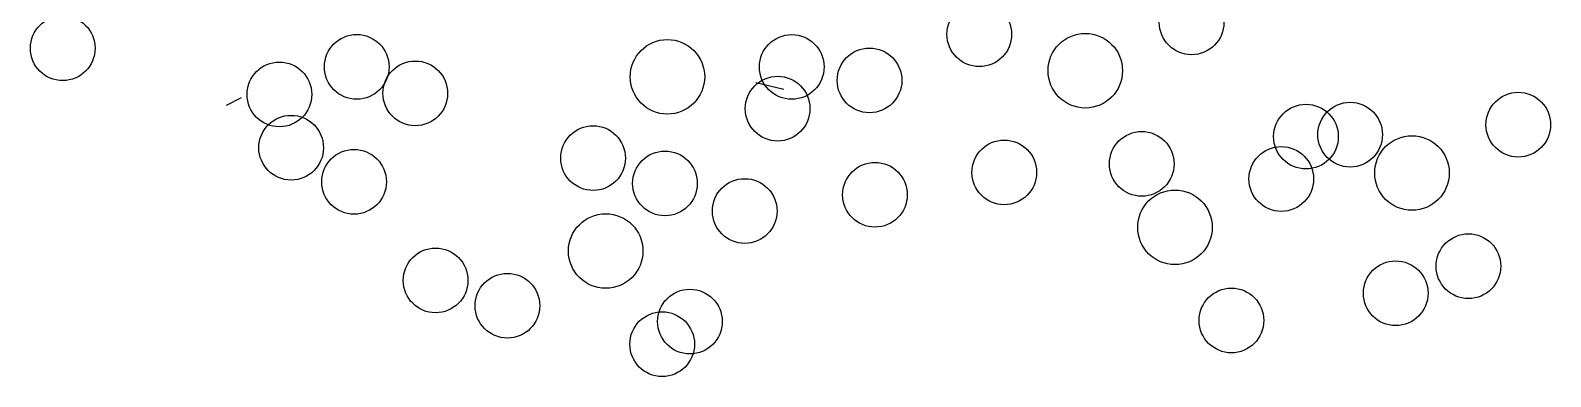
# Model space of a CAD drawing. Header units: millimetres. Extents: x 441156 to 441876, y 4514765 to 4515211.
# Drawn here: x 441414.891 to 441415.616, y 4514834.071 to 4514834.236 of the extents above; entities that cross this region are included whole.
import ezdxf

# ---------------------------------------------------------------- set-up
doc = ezdxf.new("R2010")
doc.units = ezdxf.units.MM
doc.layers.add('01_piscinas', color=254, linetype='Continuous')

msp = doc.modelspace()

# ---------------------------------------------------------------- linework, layer by layer
at = {"layer": '01_piscinas'}
for p, q in [((441415.25008659, 4514834.20813561, 0.00000118), (441415.23671495, 4514834.21123933, 0.00000118)), ((441414.99128038, 4514834.20401876, 0.00000118), (441414.98413361, 4514834.20044259, 0.00000118))]:
    msp.add_line(p, q, dxfattribs=at)
for centre, radius in [((441415.44442168, 4514834.24004085, 0.00000118), 0.01541533), ((441415.34322448, 4514834.23436576, 0.00000118), 0.01541533), ((441414.90626994, 4514834.22771158, 0.00000118), 0.01541533), ((441415.04642903, 4514834.21884651, 0.00000118), 0.01541533), ((441415.19454275, 4514834.21410689, 0.00000118), 0.01775907), ((441415.25381819, 4514834.21881426, 0.00000118), 0.01541533), ((441415.39374405, 4514834.21701437, 0.00000118), 0.01775907), ((441415.29088342, 4514834.21240819, 0.00000118), 0.01541533), ((441415.00956042, 4514834.20570324, 0.00000118), 0.01541533), ((441415.07432887, 4514834.20622155, 0.00000118), 0.01541533), ((441415.24708963, 4514834.19895012, 0.00000118), 0.01541533), ((441415.49896897, 4514834.18563916, 0.00000118), 0.01541533), ((441415.52002831, 4514834.18655791, 0.00000118), 0.01541533), ((441415.60016617, 4514834.19131426, 0.00000118), 0.01541533), ((441415.01516144, 4514834.1803461, 0.00000118), 0.01541533), ((441415.15910219, 4514834.17538404, 0.00000118), 0.01541533), ((441415.42066889, 4514834.17265161, 0.00000118), 0.01541533), ((441415.04515579, 4514834.16410505, 0.00000118), 0.01541533), ((441415.35511807, 4514834.16858503, 0.00000118), 0.01541533), ((441415.48718303, 4514834.1654583, 0.00000118), 0.01541533), ((441415.54948854, 4514834.16828777, 0.00000118), 0.01775907), ((441415.19336792, 4514834.16333357, 0.00000118), 0.01541533), ((441415.29349255, 4514834.15793132, 0.00000118), 0.01541533), ((441415.2314044, 4514834.15018388, 0.00000118), 0.01541533), ((441415.43650541, 4514834.14243181, 0.00000118), 0.01775907), ((441415.16511666, 4514834.13113913, 0.00000118), 0.01775907), ((441415.57641338, 4514834.12392502, 0.00000118), 0.01541533), ((441415.08401306, 4514834.11714146, 0.00000118), 0.01541533), ((441415.54173032, 4514834.11105661, 0.00000118), 0.01541533), ((441415.11827879, 4514834.10509099, 0.00000118), 0.01541533), ((441415.20526151, 4514834.09755283, 0.00000118), 0.01541533), ((441415.46343025, 4514834.09806905, 0.00000118), 0.01541533), ((441415.1920415, 4514834.08677637, 0.00000118), 0.01541533)]:
    msp.add_circle(centre, radius, dxfattribs=at)

doc.saveas('drawing.dxf')
